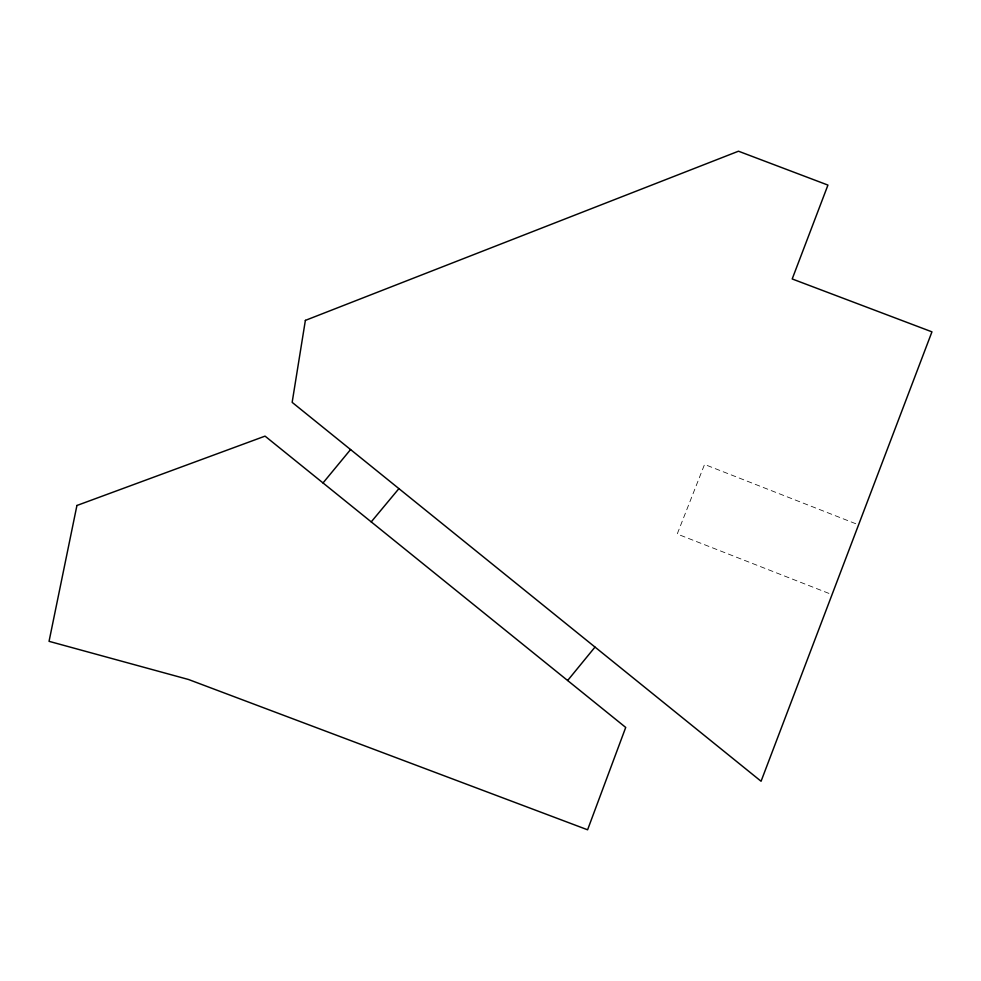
<?xml version="1.0" encoding="UTF-8"?>
<svg xmlns="http://www.w3.org/2000/svg" width="981" height="981" viewBox="0 0 981 981"><rect width="100%" height="100%" fill="white"/><g stroke="black" fill="none" stroke-linecap="round" stroke-linejoin="round"><path stroke-width="0.74" stroke-dasharray="4.91 3.68" d="M855.726 523.707L704.542 464.442L677.221 534.02L830.6 594.057"/><path stroke-width="1.47" d="M567.656 680.495L594.976 647.117M323.007 482.959L350.597 449.519M371.21 521.904L398.911 488.624M305.373 320.382L292.154 402.357L761.072 781.256L931.95 331.848L792.194 278.96L827.939 185.09L738.485 151.209L305.373 320.382M76.923 505.485L49.05 641.329L188.536 679.502L587.594 829.791L625.719 727.436L265.054 436.128L76.923 505.485"/></g></svg>
